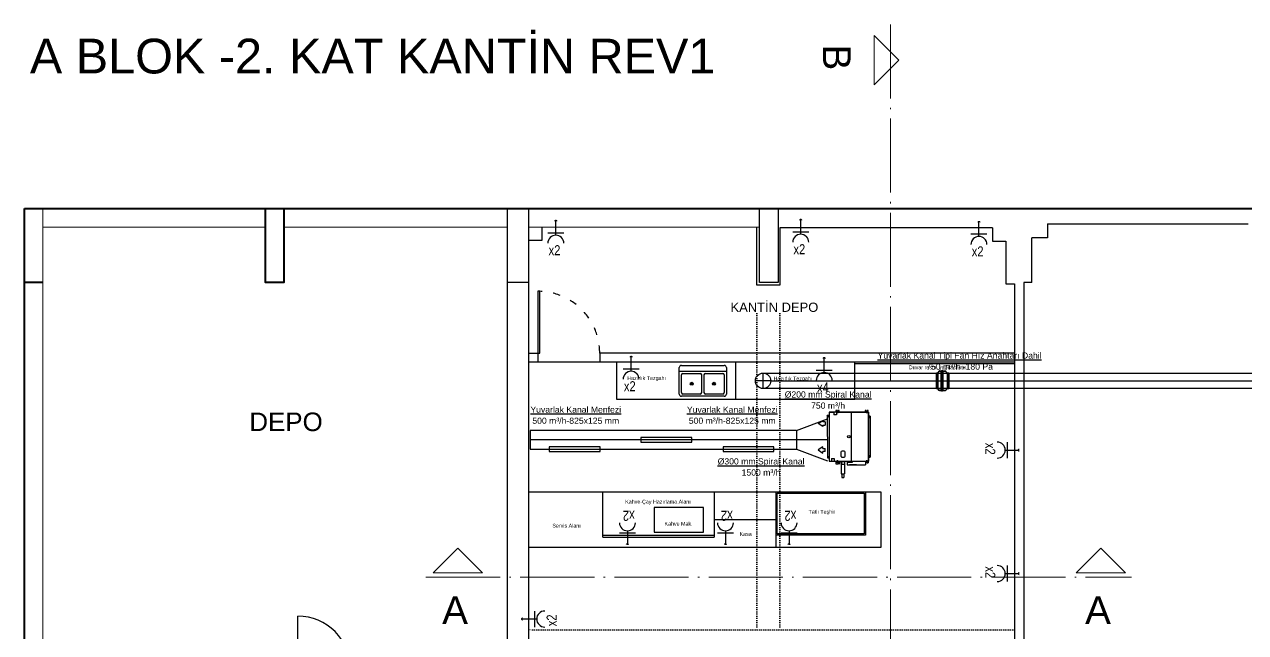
# Model space of a CAD drawing. Header units: millimetres. Extents: x 73043 to 76287, y 20714 to 23249.
# Drawn here: x 73043 to 75019, y 22264 to 23249 of the extents above; entities that cross this region are included whole.
import ezdxf

# ---------------------------------------------------------------- set-up
doc = ezdxf.new("R2010")
doc.units = ezdxf.units.MM
for name, pattern in [('ACAD_ISO03W100', [30, 12, -18]), ('ACAD_ISO04W100', [30.5, 24, -3, 0.5, -3]), ('ACAD_ISO07W100', [3.5, 0.5, -3]), ('AM_ISO08W050', [18, 12, -1.5, 3, -1.5])]:
    doc.linetypes.add(name, pattern=pattern)
doc.layers.get('0').update_dxf_attribs({"color": 252})
for name, color, linetype, lineweight in [('-M-HT-EGZOZ MENFEZ', 241, 'Continuous', 30), ('-VV-EMIS-KANALI', 12, 'Continuous', 30), ('-VV-UFLEME-KANALI', 11, 'Continuous', 30), ('a_yazı', 252, 'Continuous', 9), ('E-Elektrik Yazı', 252, 'Continuous', 25), ('E-Priz', 252, 'Continuous', 25), ('Layer3', 252, 'Continuous', 18), ('MEK-H- Havalandırma Cihaz', 4, 'Continuous', 35), ('MEKA - Havalandırma Cihaz', 4, 'Continuous', 35), ('S-KOLON', 252, 'Continuous', 40), ('S-PERDE', 252, 'Continuous', 0)]:
    doc.layers.add(name, color=color, linetype=linetype, lineweight=lineweight)
for name, color, linetype in [('-M-HT-MENFEZ YAZI', 7, 'Continuous'), ('A_DOOR_WINDOW', 252, 'Continuous'), ('A_ELEV_03', 252, 'Continuous'), ('A_ELEV_04', 252, 'Continuous'), ('A_TXT_ROOM', 252, 'Continuous'), ('A_WALL_BLOK-15', 252, 'Continuous'), ('Alçıpan', 252, 'Continuous'), ('ARRANGE', 1, 'Continuous'), ('BASIS', 6, 'AM_ISO08W050'), ('CAM', 252, 'Continuous'), ('DETAIL', 5, 'Continuous'), ('FIX', 11, 'Continuous'), ('KAPI', 252, 'Continuous'), ('KİRİŞ', 252, 'Continuous'), ('OUTLINE', 3, 'Continuous'), ('tefriş', 252, 'Continuous')]:
    doc.layers.add(name, color=color, linetype=linetype)
doc.styles.add('ARIEL50M', font='Arial.ttf', dxfattribs={"height": 25})
doc.styles.add('ARIEL50S', font='Arial.ttf', dxfattribs={"height": 15})
doc.styles.get("Standard").update_dxf_attribs({"font": 'Arial.ttf'})

# ---------------------------------------------------------------- blocks, each defined once
blk = doc.blocks.new('p_klt')
at = {"layer": 'A_DOOR_WINDOW'}
for p, q in [((1127, 31208.8), (1127, 31294.4)), ((1126.8, 31206.6), (1123.8, 31206.6)), ((1123.8, 31206.6), (1123.8, 31187.6)), ((1126.8, 31206.6), (1126.8, 31203.6)), ((1127, 31203.8), (1127, 31208.8)), ((1127, 31208.8), (1212.6, 31208.8)), ((1204.4, 31216.8), (1195.6, 31216.8)), ((1204.4, 31214.8), (1195.6, 31214.8)), ((1202.6, 31209.1), (1208.6, 31209.1)), ((1204.6, 31214.6), (1204.6, 31209.1)), ((1206.6, 31214.6), (1206.6, 31209.1)), ((1208.6, 31208.8), (1208.6, 31209.1)), ((1212.6, 31208.8), (1212.6, 31203.8)), ((1212.8, 31206.6), (1215.8, 31206.6)), ((1212.8, 31206.6), (1212.8, 31203.6)), ((1123.8, 31203.1), (1123.8, 31187.6)), ((1126.8, 31203.6), (1128.8, 31203.6)), ((1212.6, 31203.8), (1127, 31203.8)), ((1128.8, 31187.6), (1128.8, 31203.8)), ((1204.4, 31197.8), (1195.6, 31197.8)), ((1204.4, 31195.8), (1195.6, 31195.8)), ((1202.6, 31203.8), (1202.6, 31203.5)), ((1202.6, 31203.5), (1208.6, 31203.5)), ((1204.6, 31198), (1204.6, 31203.5)), ((1206.6, 31198), (1206.6, 31203.5)), ((1210.8, 31187.6), (1210.8, 31203.8)), ((1212.8, 31203.6), (1210.8, 31203.6))]:
    blk.add_line(p, q, dxfattribs=at)
at = {"layer": 'A_DOOR_WINDOW', "color": 3}
for p, q in [((1126.8, 31203.8), (1126.8, 31203.6)), ((1128.8, 31203.8), (1126.8, 31203.8)), ((1128.8, 31203.7), (1126.8, 31203.7)), ((1128.8, 31203.7), (1126.8, 31203.7)), ((1126.8, 31203.6), (1128.8, 31203.6)), ((1212.8, 31203.8), (1210.8, 31203.8)), ((1212.8, 31203.7), (1210.8, 31203.7)), ((1212.8, 31203.7), (1210.8, 31203.7)), ((1210.8, 31203.6), (1212.8, 31203.6))]:
    blk.add_line(p, q, dxfattribs=at)
at = {"layer": 'A_DOOR_WINDOW'}
for points in [[(1116.3, 31206.6), (1116.3, 31208.6), (1123.8, 31208.6), (1123.8, 31206.6)], [(1212.8, 31206.6), (1212.8, 31208.6), (1220.3, 31208.6), (1220.3, 31206.6)], [(1119.8, 31187.6), (1119.8, 31185.6), (1128.8, 31185.6), (1128.8, 31187.6)], [(1210.8, 31187.6), (1210.8, 31185.6), (1219.8, 31185.6), (1219.8, 31187.6)]]:
    blk.add_lwpolyline(points, close=True, dxfattribs=at)
blk.add_lwpolyline([(1123.8, 31187.6), (1121.8, 31187.6), (1121.8, 31206.6)], dxfattribs=at)
blk.add_circle((1126.2, 31207.2), 0.6, dxfattribs=at)
for centre, radius, start, end in [((1127, 31208.8), 85.6, 0, 90), ((1195.6, 31215.8), 1, 90, 270), ((1204.4, 31214.6), 2.2, 0, 90), ((1204.4, 31214.6), 0.2, 0, 90), ((1195.6, 31196.8), 1, 90, 270), ((1204.4, 31198), 2.2, 270, 0), ((1204.4, 31198), 0.2, 270, 0)]:
    blk.add_arc(centre, radius, start, end, dxfattribs=at)
at = {"layer": 'A_ELEV_03'}
for p, q in [((1123.8, 31206.6), (1121.8, 31206.6)), ((1215.8, 31187.6), (1215.8, 31206.6)), ((1128.8, 31187.6), (1123.8, 31187.6))]:
    blk.add_line(p, q, dxfattribs=at)
blk.add_lwpolyline([(1215.8, 31206.6), (1217.8, 31206.6), (1217.8, 31187.6)], dxfattribs=at)
at = {"layer": 'A_ELEV_04'}
for points in [[(1121.8, 31189.6), (1119.8, 31189.6), (1119.8, 31204.6), (1121.8, 31204.6)], [(1217.8, 31204.6), (1219.8, 31204.6), (1219.8, 31189.6), (1217.8, 31189.6)]]:
    blk.add_lwpolyline(points, close=True, dxfattribs=at)
blk = doc.blocks.new('kitchen sink3')
at = {"color": 0}
for p, q in [((-345, 0), (345, 0)), ((-381, -464), (-381, -36)), ((-381, -95), (381, -95)), ((-345, -440), (-345, -155)), ((-321, -131), (-42, -131)), ((-18, -440), (-18, -155)), ((18, -155), (18, -440)), ((42, -131), (321, -131)), ((345, -155), (345, -440)), ((381, -36), (381, -464)), ((345, -500), (-345, -500)), ((-42, -464), (-321, -464)), ((321, -464), (42, -464))]:
    blk.add_line(p, q, dxfattribs=at)
for centre, radius in [((-179, -298), 23.8), ((-179, -298), 11.9), ((179, -298), 23.8), ((179, -298), 11.9)]:
    blk.add_circle(centre, radius, dxfattribs=at)
for centre, radius, start, end in [((-345, -36), 35.7, 90, 180), ((345, -36), 35.7, 0, 90), ((-321, -155), 23.8, 90, 180), ((-42, -155), 23.8, 0, 90), ((42, -155), 23.8, 90, 180), ((321, -155), 23.8, 0, 90), ((-345, -464), 35.7, 180, 270), ((-321, -440), 23.8, 180, 270), ((-42, -440), 23.8, 270, 0), ((42, -440), 23.8, 180, 270), ((321, -440), 23.8, 270, 0), ((345, -464), 35.7, 270, 0)]:
    blk.add_arc(centre, radius, start, end, dxfattribs=at)
blk = doc.blocks.new('315BC')
at = {"layer": 'MEKA - Havalandırma Cihaz'}
for p, q in [((-22.5, -15.8), (-22.5, 15.8)), ((-15.5, 20), (-15.5, -20)), ((-12.5, 20), (-12.5, -20)), ((-2.7, -15.8), (-2.7, 15.8)), ((0, -15.8), (0, 15.8))]:
    blk.add_line(p, q, dxfattribs=at)
for points in [[(-15.5, 20), (-18.4, 20, 0.374243), (-21.4, 17.4), (-21.5, 16.6, -0.374243), (-22.5, 15.8), (-25, 15.8)], [(0, 15.8), (-2.7, 15.8, -0.202476), (-3.4, 16.1), (-6.1, 18.8, 0.202476), (-9, 20), (-12.5, 20)], [(-25, -15.8), (-22.5, -15.8, -0.374243), (-21.5, -16.6), (-21.4, -17.4, 0.374243), (-18.4, -20), (-15.5, -20)], [(-12.5, -20), (-9, -20, 0.202476), (-6.1, -18.8), (-3.4, -16.1, -0.202476), (-2.7, -15.8), (0, -15.8)]]:
    blk.add_lwpolyline(points, format="xyb", dxfattribs=at)
for points in [[(-25, 15.8), (-25, -15.8)], [(0, -15.8), (0, 15.8)]]:
    blk.add_lwpolyline(points, dxfattribs=at)
for centre, start, end in [((-14, 18.9), 35.6287, 144.3713), ((-14, -18.9), 215.6287, 324.3713)]:
    blk.add_arc(centre, 1.85, start, end, dxfattribs=at)
blk = doc.blocks.new('FDUM36KXE6F')
for p, q in [((-239, -385), (-239, -422)), ((-239, -385), (-189, -385)), ((-189, -422), (-189, -385)), ((239, -385), (189, -385)), ((189, -422), (189, -385)), ((239, -385), (239, -422)), ((-265, -422), (-239, -422)), ((-214, -497), (-265, -422)), ((-164, -422), (-214, -497)), ((-189, -422), (-164, -422)), ((189, -422), (164, -422)), ((164, -422), (214, -497)), ((214, -497), (265, -422)), ((265, -422), (239, -422))]:
    blk.add_line(p, q)
at = {"layer": 'ARRANGE', "color": 1, "linetype": 'Continuous'}
blk.add_circle((0, 0), 19.5, dxfattribs=at)
at = {"layer": 'BASIS', "color": 6, "linetype": 'AM_ISO08W050'}
for p, q in [((-393, 289), (-405, 289)), ((-393, 289), (-393, 301)), ((-393, 289), (-381, 289)), ((-393, 289), (-393, 278)), ((393, 289), (381, 289)), ((393, 289), (393, 301)), ((393, 289), (405, 289)), ((393, 289), (393, 278)), ((-393, -183), (-405, -183)), ((-393, -183), (-393, -171)), ((-393, -183), (-381, -183)), ((-393, -183), (-393, -194)), ((393, -183), (381, -183)), ((393, -183), (393, -171)), ((393, -183), (405, -183)), ((393, -183), (393, -194))]:
    blk.add_line(p, q, dxfattribs=at)
at = {"layer": 'DETAIL', "color": 5, "linetype": 'Continuous'}
for p, q in [((-425, 314), (-425, 295)), ((-395, 314), (-425, 314)), ((-425, 295), (-395, 295)), ((-425, 283), (-425, 264)), ((-425, 283), (-395, 283)), ((-425, 264), (-395, 264)), ((-423, 295), (-423, 314)), ((-423, 264), (-423, 283)), ((-395, 41), (-395, 317)), ((-395, 317), (395, 317)), ((-330, 347), (-331, 347)), ((-331, 347), (-331, 317)), ((-330, 317), (-330, 347)), ((-329, 317), (-299, 347)), ((-299, 347), (299, 347)), ((299, 347), (329, 317)), ((330, 337), (331, 337)), ((330, 317), (330, 337)), ((331, 317), (331, 337)), ((395, -240), (395, 317)), ((395, 314), (424, 314)), ((424, 295), (395, 295)), ((395, 283), (424, 283)), ((395, 270), (456, 270)), ((422, 295), (422, 314)), ((422, 270), (422, 283)), ((424, 295), (424, 314)), ((424, 270), (424, 283)), ((456, -30), (456, 270)), ((-395, -201), (-395, 50)), ((-395, 38), (395, 38)), ((395, 54), (417, 54)), ((417, 54), (417, -30)), ((456, 121), (456, 11)), ((-425, -158), (-425, -177)), ((-395, -158), (-425, -158)), ((-425, -177), (-395, -177)), ((-425, -189), (-425, -208)), ((-425, -189), (-395, -189)), ((-423, -177), (-423, -158)), ((-423, -208), (-423, -189)), ((233, -78), (233, -108)), ((313, -58), (253, -58)), ((253, -128), (313, -128)), ((333, -108), (333, -78)), ((395, -30), (456, -30)), ((399, -82), (395, -82)), ((399, -110), (395, -110)), ((395, -135), (408, -135)), ((395, -163), (408, -163)), ((414, -177), (395, -177)), ((414, -180), (395, -180)), ((399, -73), (444, -73)), ((399, -118), (399, -73)), ((399, -118), (444, -118)), ((408, -163), (408, -135)), ((408, -138), (413, -138)), ((408, -161), (413, -161)), ((413, -161), (413, -138)), ((415, -147), (413, -147)), ((415, -160), (413, -160)), ((414, -212), (414, -172)), ((442, -172), (414, -172)), ((415, -167), (415, -141)), ((433, -141), (415, -141)), ((433, -167), (415, -167)), ((423, -172), (423, -167)), ((425, -172), (425, -167)), ((433, -167), (433, -141)), ((442, -212), (442, -172)), ((444, -69), (602, -69)), ((444, -122), (444, -69)), ((444, -122), (602, -122)), ((602, -122), (602, -69)), ((602, -80), (659, -80)), ((602, -112), (659, -112)), ((659, -112), (659, -80)), ((-425, -208), (-397, -208)), ((-397, -201), (-397, -241)), ((-397, -201), (-355, -201)), ((-397, -241), (-355, -241)), ((-395, -318), (-395, -241)), ((-395, -318), (395, -318)), ((-355, -201), (-355, -241)), ((-341, -318), (-341, -348)), ((-340, -348), (-341, -348)), ((-340, -318), (-340, -348)), ((-309, -348), (-339, -318)), ((-309, -348), (309, -348)), ((339, -318), (309, -348)), ((340, -318), (340, -348)), ((340, -348), (341, -348)), ((341, -348), (341, -318)), ((354, -240), (396, -240)), ((354, -280), (354, -240)), ((354, -280), (396, -280)), ((414, -205), (395, -205)), ((395, -208), (414, -208)), ((395, -318), (395, -280)), ((396, -280), (396, -240)), ((414, -212), (442, -212))]:
    blk.add_line(p, q, dxfattribs=at)
for centre, start, end in [((253, -78), 90, 180), ((253, -108), 180, 270), ((313, -78), 0, 90), ((313, -108), 270, 0)]:
    blk.add_arc(centre, 20, start, end, dxfattribs=at)
at = {"layer": 'FIX', "color": 11, "linetype": 'Continuous'}
for centre in [(-393, 289), (393, 289), (-393, -183), (393, -183)]:
    blk.add_circle(centre, 6, dxfattribs=at)
at = {"layer": 'OUTLINE', "color": 3, "linetype": 'Continuous'}
for p, q in [((-395, 317), (-395, -318)), ((395, 317), (-395, 317)), ((-331, 317), (-331, 347)), ((-331, 347), (331, 347)), ((331, 317), (331, 347)), ((395, -318), (395, 317)), ((-395, -318), (395, -318)), ((-341, -318), (-341, -348)), ((-341, -348), (341, -348)), ((341, -348), (341, -318))]:
    blk.add_line(p, q, dxfattribs=at)

msp = doc.modelspace()

# ---------------------------------------------------------------- linework, layer by layer
at = {"layer": '-M-HT-EGZOZ MENFEZ', "color": 30}
for points in [[(74040.71, 22572.06), (74123.21, 22572.06), (74123.21, 22579.56), (74040.71, 22579.56)], [(73892.21, 22557.06), (73974.71, 22557.06), (73974.71, 22564.56), (73892.21, 22564.56)], [(74173.72, 22557.06), (74256.22, 22557.06), (74256.22, 22564.56), (74173.72, 22564.56)]]:
    msp.add_lwpolyline(points, close=True, dxfattribs=at)
at = {"layer": '-VV-EMIS-KANALI'}
for p, q in [((74292.61, 22590.81), (74342.59, 22609.93)), ((74292.61, 22590.81), (73861.48, 22590.81)), ((73861.48, 22590.81), (73861.48, 22560.81)), ((74292.61, 22590.81), (74292.61, 22560.81)), ((73861.48, 22560.81), (74292.61, 22560.81)), ((74292.61, 22560.81), (74342.63, 22541.69))]:
    msp.add_line(p, q, dxfattribs=at)
at = {"layer": '-VV-UFLEME-KANALI', "color": 2}
for p, q in [((74251.05, 22671.35), (74226.05, 22671.35)), ((74238.55, 22658.85), (74238.55, 22683.85)), ((74251.05, 22671.35), (75564.43, 22671.35))]:
    msp.add_line(p, q, dxfattribs=at)
at = {"layer": '-VV-UFLEME-KANALI'}
msp.add_lwpolyline([(74238.55, 22683.85), (75564.43, 22683.85), (75564.43, 22658.85), (74238.55, 22658.85)], dxfattribs=at)
msp.add_circle((74238.55, 22671.35), 12.5, dxfattribs=at)
at = {"layer": 'A_WALL_BLOK-15', "linetype": 'ByBlock'}
msp.add_line((73824.17, 22950.35), (73824.17, 22208.54), dxfattribs=at)
at = {"layer": 'Alçıpan'}
for p, q in [((73859.17, 22950.35), (73859.17, 22211.85)), ((74645.67, 22828.35), (74645.67, 22216.85)), ((73874.17, 22816.35), (73874.17, 22701.35)), ((74645.67, 22701.35), (73859.17, 22701.35))]:
    msp.add_line(p, q, dxfattribs=at)
at = {"layer": 'Alçıpan', "linetype": 'ByBlock'}
for p, q in [((74698.67, 22925.85), (75023.67, 22925.85)), ((74673.67, 22830.35), (74673.67, 22902.85)), ((74660.67, 22830.35), (74660.67, 22214.35))]:
    msp.add_line(p, q, dxfattribs=at)
at = {"layer": 'Alçıpan', "linetype": 'ACAD_ISO07W100'}
for p, q in [((74228.67, 22780.35), (74228.67, 22267.85)), ((74265.67, 22780.35), (74265.67, 22267.85)), ((74645.67, 22267.85), (73859.17, 22267.85))]:
    msp.add_line(p, q, dxfattribs=at)
at = {"layer": 'Alçıpan'}
for points in [[(74262.99, 22950.35), (74262.99, 22830.35), (74232.99, 22830.35), (74232.99, 22950.35)], [(73880.67, 22920.35), (73880.67, 22898.85), (73859.17, 22898.85)], [(74609.67, 22919.35), (74265.67, 22919.35), (74265.67, 22826.35), (74228.67, 22826.35), (74228.67, 22920.35)], [(74609.67, 22919.35), (74609.67, 22897.35), (74631.67, 22897.35), (74631.67, 22828.35), (74645.67, 22828.35)], [(73859.17, 22830.35), (73824.17, 22830.35)], [(73859.17, 22716.35), (73877.17, 22716.35)], [(74645.67, 22716.35), (73974.17, 22716.35), (73974.17, 22701.35)]]:
    msp.add_lwpolyline(points, dxfattribs=at)
at = {"layer": 'Alçıpan', "linetype": 'ByBlock'}
for points in [[(74698.67, 22925.85), (74698.67, 22902.85), (74673.67, 22902.85)], [(74673.67, 22830.35), (74660.67, 22830.35)]]:
    msp.add_lwpolyline(points, dxfattribs=at)
at = {"layer": 'CAM'}
msp.add_lwpolyline([(74404.17, 22491.35), (74404.17, 22421.35), (74259.17, 22421.35)], dxfattribs=at)
msp.add_lwpolyline([(74402.17, 22489.35), (74402.17, 22423.35), (74261.17, 22423.35), (74261.17, 22489.35)], close=True, dxfattribs=at)
at = {"layer": 'E-Priz'}
for p, q in [((73903.17, 22907.01), (73903.17, 22929.69)), ((74299.45, 22908.61), (74299.45, 22931.29)), ((74587.98, 22905.14), (74587.98, 22927.82)), ((73916.13, 22910.45), (73890.21, 22910.45)), ((74312.41, 22912.04), (74286.49, 22912.04)), ((74600.94, 22908.58), (74575.02, 22908.58)), ((74025.02, 22686.72), (74025.02, 22709.4)), ((74337.56, 22684.72), (74337.56, 22707.4)), ((74037.98, 22690.16), (74012.06, 22690.16)), ((74350.52, 22688.16), (74324.6, 22688.16)), ((74633.9, 22546.14), (74633.9, 22572.06)), ((74630.46, 22559.1), (74653.14, 22559.1)), ((74006.05, 22425.09), (74031.97, 22425.09)), ((74019.01, 22428.52), (74019.01, 22405.84)), ((74164.76, 22425.09), (74190.68, 22425.09)), ((74177.72, 22428.52), (74177.72, 22405.84)), ((74267.59, 22425.09), (74293.51, 22425.09)), ((74280.55, 22428.52), (74280.55, 22405.84)), ((74633.9, 22346.14), (74633.9, 22372.06)), ((74630.46, 22359.1), (74653.14, 22359.1)), ((73868.72, 22298.52), (73868.72, 22272.6)), ((73872.16, 22285.56), (73849.48, 22285.56))]:
    msp.add_line(p, q, dxfattribs=at)
at = {"layer": 'E-Priz', "color": 4, "const_width": 2.59}
for points in [[(73904.47, 22929.69, 1), (73901.88, 22929.69, 1)], [(74300.75, 22931.29, 1), (74298.16, 22931.29, 1)], [(74589.28, 22927.82, 1), (74586.69, 22927.82, 1)], [(74026.32, 22709.4, 1), (74023.73, 22709.4, 1)], [(74338.85, 22707.4, 1), (74336.26, 22707.4, 1)], [(74653.14, 22560.39, 1), (74653.14, 22557.8)], [(74020.31, 22405.84, 1), (74017.72, 22405.84)], [(74179.01, 22405.84, 1), (74176.42, 22405.84)], [(74281.85, 22405.84, 1), (74279.25, 22405.84)], [(74653.14, 22360.39, 1), (74653.14, 22357.8)], [(73849.48, 22286.86, 1), (73849.48, 22284.26, 1)]]:
    msp.add_lwpolyline(points, format="xyb", dxfattribs=at)
at = {"layer": 'E-Priz'}
for centre, start, end in [((73903.17, 22894.05), 0, 180), ((74299.45, 22895.65), 0, 180), ((74587.98, 22892.18), 0, 180), ((74025.02, 22673.76), 0, 180), ((74337.56, 22671.76), 0, 180), ((74617.5, 22559.1), 270, 90), ((74019.01, 22441.48), 180, 0), ((74177.72, 22441.48), 180, 0), ((74280.55, 22441.48), 180, 0), ((74617.5, 22359.1), 270, 90), ((73885.12, 22285.56), 90, 270)]:
    msp.add_arc(centre, 12.96, start, end, dxfattribs=at)
at = {"layer": 'KAPI'}
msp.add_lwpolyline([(73877.17, 22716.35), (73877.17, 22816.35), (73874.17, 22816.35)], dxfattribs=at)
at = {"layer": 'KAPI', "linetype": 'ACAD_ISO03W100'}
msp.add_arc((73874.17, 22716.35), 100, 0, 90, dxfattribs=at)
at = {"layer": 'KİRİŞ', "color": 3}
msp.add_line((74342.61, 22575.81), (73861.48, 22575.81), dxfattribs=at)
at = {"layer": 'Layer3', "linetype": 'ACAD_ISO04W100', "ltscale": 5}
for p, q in [((74444.62, 23248.58), (74444.62, 20714.44)), ((73693.02, 22353.08), (74834.67, 22353.08))]:
    msp.add_line(p, q, dxfattribs=at)
at = {"layer": 'Layer3'}
for points in [[(74418.48, 23230.61), (74418.48, 23150.61), (74458.48, 23190.61)], [(73704.71, 22360.44), (73784.71, 22360.44), (73744.71, 22400.44)], [(74745.19, 22360.44), (74825.19, 22360.44), (74785.19, 22400.44)]]:
    msp.add_lwpolyline(points, close=True, dxfattribs=at)
at = {"layer": 'S-KOLON', "ltscale": 0.5}
for points in [[(73073.17, 21380.35), (73073.17, 20950.35), (73043.17, 20950.35), (73043.17, 22950.35)], [(73043.17, 22950.35), (76286.67, 22950.35)], [(73463.17, 22950.35), (73463.17, 22830.35), (73433.17, 22830.35), (73433.17, 22950.35)], [(73073.17, 22830.35), (73043.17, 22830.35)]]:
    msp.add_lwpolyline(points, dxfattribs=at)
at = {"layer": 'S-PERDE', "ltscale": 0.5}
for p, q in [((73073.17, 22210.35), (73073.17, 22950.35)), ((73073.17, 22920.35), (73433.17, 22920.35)), ((73463.17, 22920.35), (73824.17, 22920.35)), ((73859.17, 22920.35), (74232.99, 22920.35))]:
    msp.add_line(p, q, dxfattribs=at)
at = {"layer": 'tefriş', "color": 1, "lineweight": 30}
msp.add_line((74387.17, 22699.35), (74645.67, 22699.35), dxfattribs=at)
at = {"layer": 'tefriş'}
for p, q in [((74159.17, 22491.35), (74159.17, 22421.35)), ((74259.17, 22491.35), (74259.17, 22401.35)), ((74259.17, 22446.35), (74159.17, 22446.35)), ((73979.17, 22421.18), (74159.17, 22421.18)), ((73979.17, 22418.18), (74159.17, 22418.18)), ((74159.17, 22421.18), (74159.17, 22418.18)), ((74429.17, 22401.35), (73859.17, 22401.35))]:
    msp.add_line(p, q, dxfattribs=at)
for points in [[(74001.17, 22701.35), (74001.17, 22641.35), (74387.17, 22641.35)], [(74194.17, 22701.35), (74194.17, 22641.35)], [(74387.17, 22641.35), (74387.17, 22701.35)], [(73859.17, 22491.35), (74429.17, 22491.35)], [(73979.17, 22421.35), (73979.17, 22491.35)], [(74429.17, 22491.35), (74429.17, 22401.35)], [(73979.17, 22421.35), (74159.17, 22421.35)], [(73979.17, 22418.18), (73979.17, 22421.18)]]:
    msp.add_lwpolyline(points, dxfattribs=at)
at = {"layer": 'tefriş', "color": 251, "true_color": 0x636466}
msp.add_lwpolyline([(74142.2, 22426.35), (74142.2, 22466.35), (74062.2, 22466.35), (74062.2, 22426.35)], close=True, dxfattribs=at)

# ---------------------------------------------------------------- block references
at = {"xscale": 0.1, "yscale": 0.1, "zscale": 0.1, "rotation": 270.0353724405126}
msp.add_blockref('FDUM36KXE6F', (74377.36, 22580.83), dxfattribs=at)
at = {"layer": 'A_ELEV_04'}
msp.add_blockref('p_klt', (72358.4, -9004.26), dxfattribs=at)
at = {"layer": 'MEK-H- Havalandırma Cihaz', "xscale": 0.7936507936507937, "yscale": 0.7936507936507937, "zscale": 0.7936507936507937, "rotation": 359.9999985935657}
msp.add_blockref('315BC', (74539.15, 22671.35), dxfattribs=at)
at = {"layer": 'tefriş', "xscale": 0.1, "yscale": 0.1, "zscale": 0.1}
msp.add_blockref('kitchen sink3', (74141.07, 22696.34), dxfattribs=at)

# ---------------------------------------------------------------- texts
at = {"layer": '-M-HT-MENFEZ YAZI', "char_height": 10, "attachment_point": 5, "line_spacing_factor": 1.08}
for s, insert in [('\\pxqc;{\\LYuvarlak Kanal Tipi Fan Hız Anahtarı Dahil\\P\\pq*;}750 m³/h -180 Pa', (74556.6, 22703.27, 0)), ('\\pxqc;{\\L%%C200 mm Spiral Kanal\\P\\pq*;}750 m³/h', (74343.8, 22640.16, 0)), ('\\pxqc;{\\LYuvarlak Kanal Menfezi\\P\\pq*;}500 m³/h-825x125 mm', (73935.4, 22615.62, 0)), ('\\pxqc;{\\LYuvarlak Kanal Menfezi\\P\\pq*;}500 m³/h-825x125 mm', (74188.66, 22615.62, 0)), ('\\pxqc;{\\L%%C300 mm Spiral Kanal\\P\\pq*;}1500 m³/h', (74235.31, 22531.79, 0))]:
    msp.add_mtext(s, dxfattribs=dict(at, insert=insert))
at = {"layer": 'A_TXT_ROOM', "width": 2105.7778, "attachment_point": 1, "style": 'ARIEL50S'}
for s, insert, char_height in [('KANTİN DEPO', (74185.89, 22797.97), 15), ('DEPO', (73407.16, 22619.92), 30)]:
    msp.add_mtext(s, dxfattribs=dict(at, insert=insert, char_height=char_height))
at = {"layer": 'a_yazı', "style": 'ARIEL50M'}
for s, height, p in [('A BLOK -2. KAT KANTİN REV1', 56.2714, (73051.99, 23169.14)), ('Duvar resmi yapılacaktır.', 6.1534, (74474.51, 22690.09)), ('Hazırlık Tezgahı', 6.1534, (74018.8, 22672.59)), ('Hazırlık Tezgahı', 6.1534, (74255.56, 22671.93)), ('Kahve-Çay Hazırlama Alanı', 6.1534, (74015.47, 22472.54)), ('Tatlı Teşhir', 6.1534, (74312.16, 22456.15)), ('Servis Alanı', 6.1534, (73897.6, 22433.61)), ('Kahve Mak.', 6.153, (74079.05, 22436.78)), ('Kasa', 6.153, (74200.58, 22420.23)), ('A', 45.02, (73719.11, 22277.31)), ('A', 45.02, (74759.59, 22277.31))]:
    msp.add_text(s, height=height, dxfattribs=at).set_placement(p)
msp.add_text('B', height=45.02, rotation=270, dxfattribs=at).set_placement((74335.35, 23216.21))
at = {"layer": 'E-Elektrik Yazı', "style": 'ARIEL50M', "width": 0.8}
for s, p in [('x2', (73891.44, 22874.77)), ('x2', (74287.72, 22876.37)), ('x2', (74576.25, 22872.9)), ('x2', (74013.29, 22654.48)), ('x4', (74325.82, 22652.48))]:
    msp.add_text(s, height=16.2, dxfattribs=at).set_placement(p)
for rotation, p in [(270, (74598.22, 22570.83)), (180, (74030.75, 22460.76)), (180, (74189.45, 22460.76)), (180, (74292.28, 22460.76)), (270, (74598.22, 22370.83)), (90, (73904.4, 22273.83))]:
    msp.add_text('x2', height=16.2, rotation=rotation, dxfattribs=at).set_placement(p)

doc.saveas('drawing.dxf')
